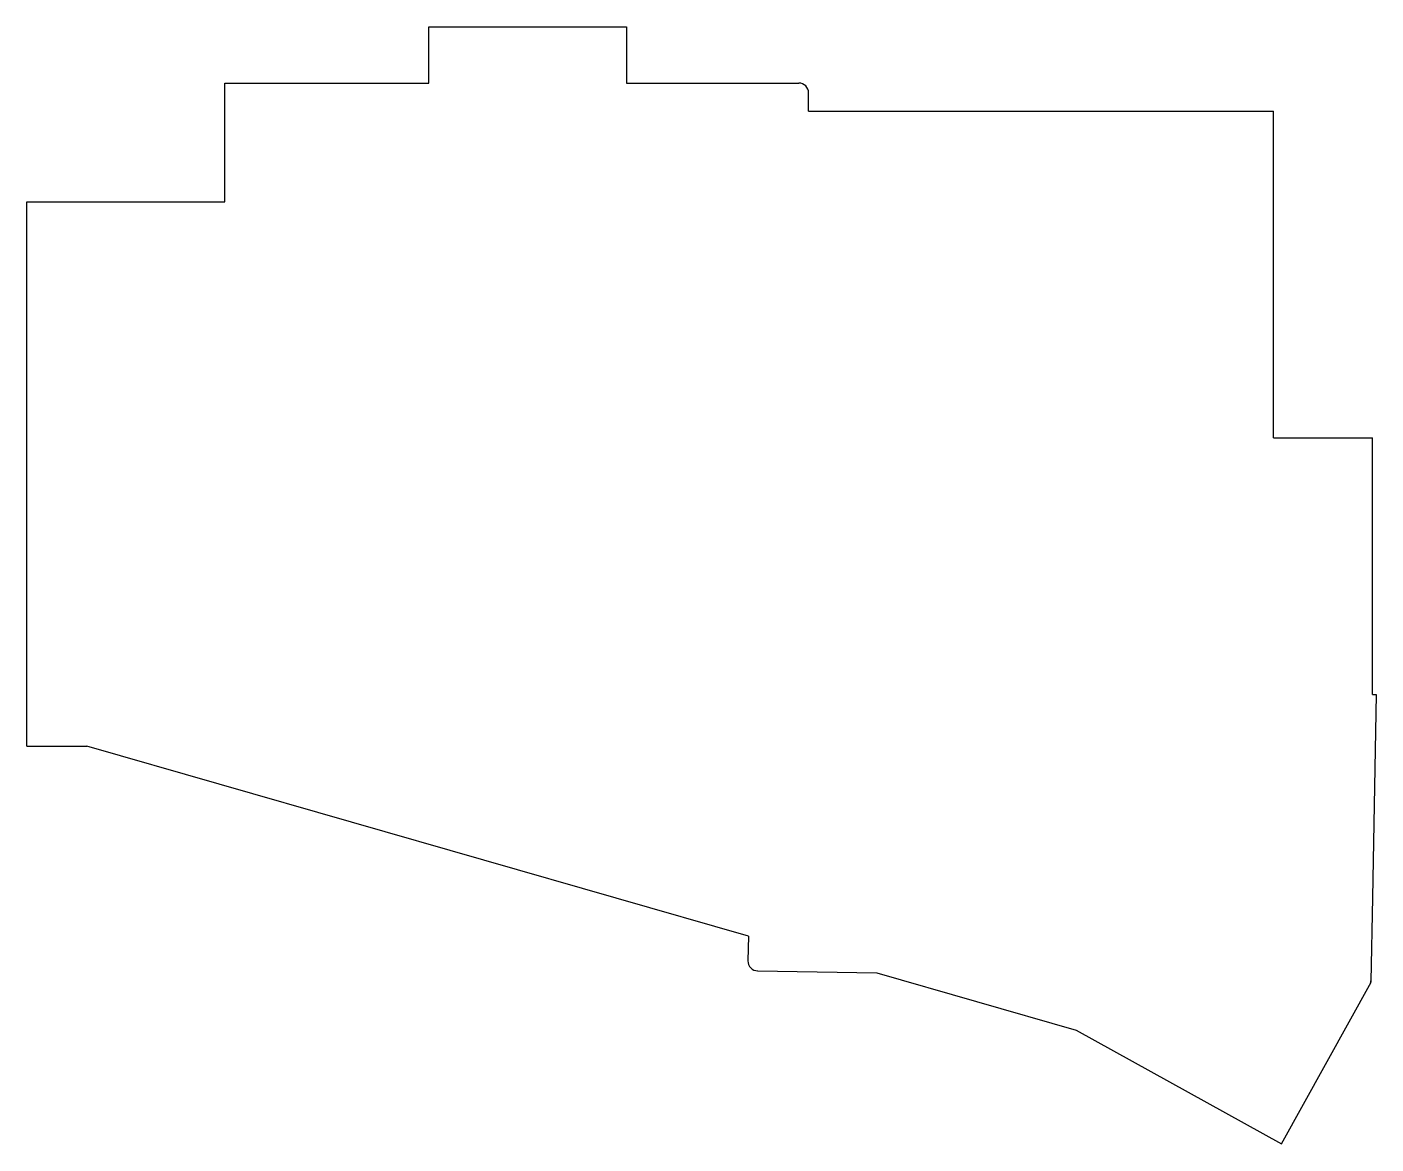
# Model space of a CAD drawing. Header units: millimetres. Extents: x -10 to 126, y -49 to 64.
import ezdxf

# ---------------------------------------------------------------- set-up
doc = ezdxf.new("R2010")
doc.units = ezdxf.units.MM

msp = doc.modelspace()

# ---------------------------------------------------------------- linework, layer by layer
for p, q in [((30.6, 64.17), (50.6, 64.17)), ((30.6, 58.5), (30.6, 64.17)), ((50.6, 64.17), (50.6, 58.5)), ((10, 58.5), (30.6, 58.5)), ((10, 46.5), (10, 58.5)), ((50.6, 58.5), (68, 58.5)), ((69, 55.67), (69, 57.5)), ((69, 55.67), (116, 55.67)), ((116, 22.67), (116, 55.67)), ((-10, -8.5), (-10, 46.5)), ((-10, 46.5), (10, 46.5)), ((116, 22.67), (126, 22.67)), ((126, -3.27), (126, 22.67)), ((126.35, -3.28), (125.99, -23.78)), ((126, -3.27), (126.35, -3.28)), ((-10, -8.5), (-3.96, -8.5)), ((62.91, -27.68), (-3.96, -8.5)), ((125.99, -23.78), (125.84, -32.27)), ((62.91, -27.68), (62.87, -30.18)), ((63.85, -31.19), (75.91, -31.4)), ((75.91, -31.4), (96.04, -37.17)), ((116.8, -48.68), (125.86, -32.33)), ((125.84, -32.27), (125.77, -32.27)), ((125.77, -32.27), (125.86, -32.33)), ((96.04, -37.17), (116.8, -48.68))]:
    msp.add_line(p, q)
for centre, start, end in [((68, 57.5), 0, 90), ((63.87, -30.19), 179, 269)]:
    msp.add_arc(centre, 1, start, end)

doc.saveas('drawing.dxf')
